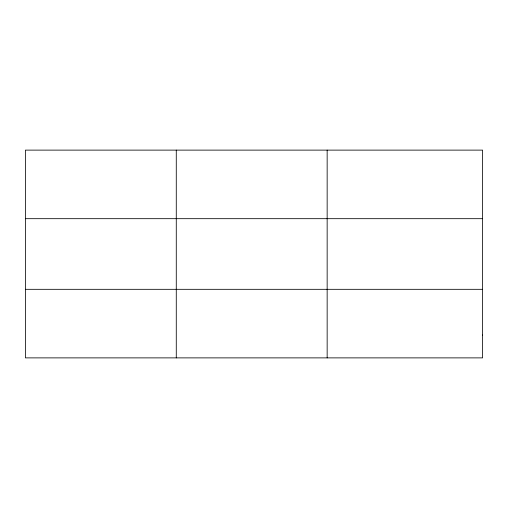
<?xml version="1.0" encoding="UTF-8"?>
<svg xmlns="http://www.w3.org/2000/svg" width="508" height="508" viewBox="0 0 508 508"><rect width="100%" height="100%" fill="white"/><g stroke="black" fill="none" stroke-linecap="round" stroke-linejoin="round"><path stroke-width="0.76" d="M176.276 150.12L176.276 357.88M327.152 150.12L327.152 357.88M25.4 218.681L482.6 218.681M25.4 289.319L482.6 289.319M482.6 335.026L482.6 357.88L25.4 357.88L25.4 150.12L482.6 150.12L482.6 335.026"/></g></svg>
